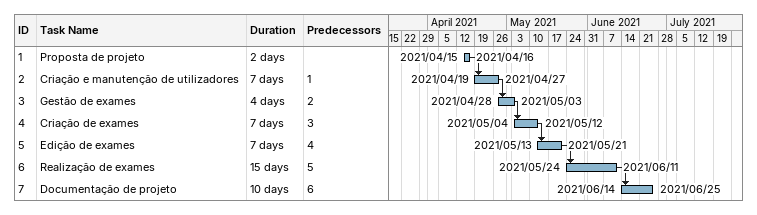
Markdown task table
| ID | Task | Duration | Start | Finish | Predecessors |
|---|---|---|---|---|---|
| 1 | Proposta de projeto | 2d | 2021-04-15 | 2021-04-16 |  |
| 2 | Criação e manutenção de utilizadores | 7d | 2021-04-19 | 2021-04-27 | 1 |
| 3 | Gestão de exames | 4d | 2021-04-28 | 2021-05-03 | 2 |
| 4 | Criação de exames | 7d | 2021-05-04 | 2021-05-12 | 3 |
| 5 | Edição de exames | 7d | 2021-05-13 | 2021-05-21 | 4 |
| 6 | Realização de exames | 15d | 2021-05-24 | 2021-06-11 | 5 |
| 7 | Documentação de projeto | 10d | 2021-06-14 | 2021-06-25 | 6 |
